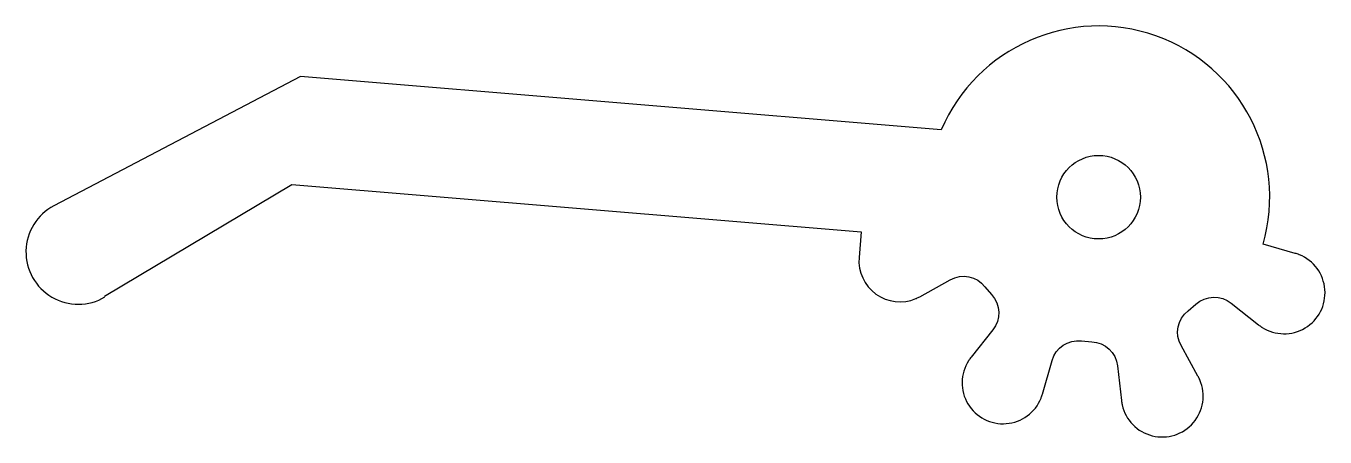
# Model space of a CAD drawing. Header units: millimetres. Extents: x -4 to 70.7, y 6.5 to 30.1.
import ezdxf

# ---------------------------------------------------------------- set-up
doc = ezdxf.new("R2010")
doc.units = ezdxf.units.MM
doc.layers.add('Corte exterior', color=1, linetype='Continuous', true_color=0xff0000)

msp = doc.modelspace()

# ---------------------------------------------------------------- linework, layer by layer
at = {"layer": 'Corte exterior'}
msp.add_lwpolyline([(0.53, 14.583), (11.283, 21.007), (44.012, 18.287), (43.889, 16.81, 0.564434), (47.155, 14.448, 0.003199), (47.183, 14.46, 0.02323), (47.379, 14.557), (49.127, 15.53, -0.368228), (51.123, 15.129), (51.505, 14.678, -0.368228), (51.571, 12.644), (50.323, 11.079, 0.02323), (50.195, 10.902, 0.003199), (50.179, 10.877, 1.096435), (54.346, 8.73, 0.003199), (54.357, 8.758, 0.02323), (54.427, 8.966), (54.976, 10.89, -0.368228), (56.671, 12.017), (57.259, 11.968, -0.368228), (58.744, 10.577), (58.968, 8.588, 0.02323), (59.003, 8.372, 0.003199), (59.009, 8.343, 1.096435), (63.474, 9.772, 0.003199), (63.462, 9.8, 0.02323), (63.365, 9.996), (62.393, 11.744, -0.368228), (62.794, 13.74), (63.244, 14.122, -0.368228), (65.279, 14.188), (66.843, 12.94, 0.02323), (67.02, 12.812, 0.003199), (67.045, 12.795, 1.096435), (69.192, 16.963, 0.003199), (69.164, 16.974, 0.02323), (68.957, 17.044), (67.108, 17.572, 0.938799), (48.613, 24.137), (11.797, 27.196), (-2.379, 19.779, 1.028671), (0.551, 14.546)], format="xyb", dxfattribs=at)
msp.add_circle((57.653, 20.27), 2.4, dxfattribs=at)

doc.saveas('drawing.dxf')
